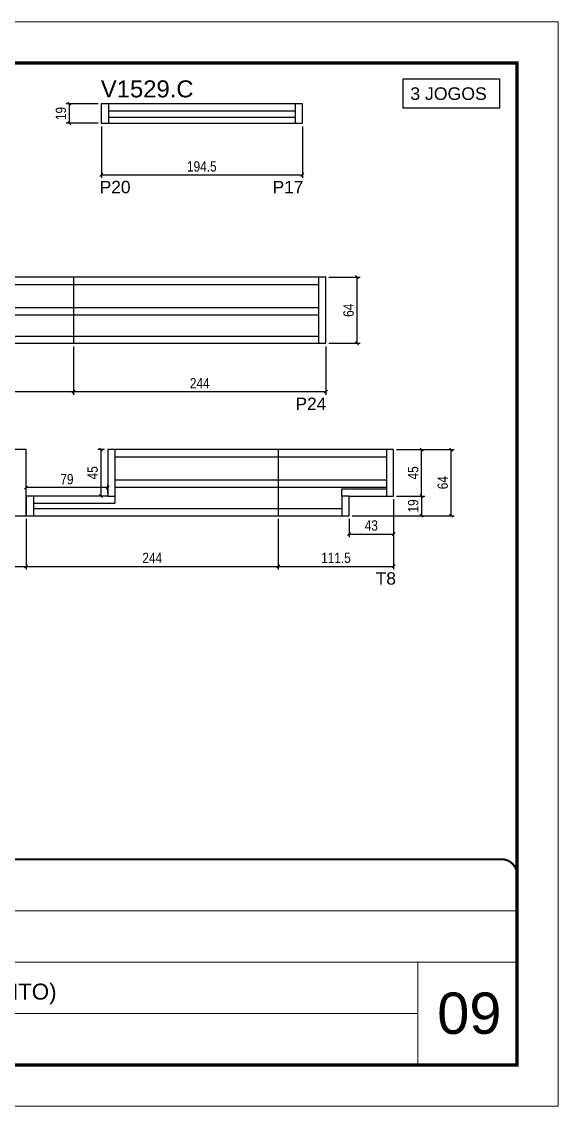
# Model space of a CAD drawing. Extents: x 1959 to 8212, y 239 to 4735.
# Drawn here: x 2925 to 3444, y 1388 to 2438 of the extents above; entities that cross this region are included whole.
import ezdxf

# ---------------------------------------------------------------- set-up
doc = ezdxf.new("R2010")
doc.units = 0
doc.linetypes.add('CONTINUO', pattern=[0])
doc.linetypes.add('DASHED', pattern=[0.75, 0.5, -0.25])
for name, color, linetype in [('5', 5, 'Continuous'), ('COTA', 241, 'Continuous'), ('NOMENCLATURA', 7, 'Continuous'), ('Painéis', 200, 'Continuous'), ('SARR_2.2x7', 40, 'Continuous')]:
    doc.layers.add(name, color=color, linetype=linetype)
for name, color, linetype, lineweight in [('CARIMBO', 255, 'Continuous', 9), ('Folhas', 255, 'Continuous', 9), ('SARRAFO DE PRESSAO', 251, 'DASHED', 9)]:
    doc.layers.add(name, color=color, linetype=linetype, lineweight=lineweight)
doc.styles.add('ARIAL', font='arial.ttf')
doc.styles.add('COTA TECNICA', font='techl___.ttf', dxfattribs={"height": 10})
doc.styles.add('COTA TECNICA-50', font='techl___.ttf', dxfattribs={"height": 10})
doc.styles.get("Standard").update_dxf_attribs({"font": 'arial.ttf'})
doc.dimstyles.new('COTA PAINEL-50', dxfattribs={"dimtxt": 10, "dimasz": 3, "dimexe": 3, "dimexo": 3, "dimgap": 3, "dimtad": 1, "dimdec": 1, "dimzin": 12, "dimdsep": 46, "dimtxsty": 'COTA TECNICA-50', "dimblk1": 'OBLIQUE', "dimblk2": 'OBLIQUE', "dimsah": 1, "dimcen": 0.9, "dimclrd": 4, "dimclre": 4, "dimclrt": 240, "dimadec": 1, "dimazin": 3, "dimtfac": 1, "dimtdec": 1, "dimtmove": 0, "dimatfit": 3, "dimfxl": 1, "dimtolj": 1, "dimtzin": 12, "dimarcsym": 0})
doc.dimstyles.new('PAINEL', dxfattribs={"dimtxt": 10, "dimasz": 3, "dimexe": 3, "dimexo": 3, "dimgap": 3, "dimtad": 1, "dimdec": 1, "dimzin": 12, "dimdsep": 46, "dimtxsty": 'COTA TECNICA', "dimblk1": 'OBLIQUE', "dimblk2": 'OBLIQUE', "dimsah": 1, "dimcen": 0.9, "dimclrd": 4, "dimclre": 4, "dimclrt": 240, "dimadec": 1, "dimazin": 3, "dimtfac": 1, "dimtdec": 1, "dimtmove": 0, "dimatfit": 3, "dimfxl": 1, "dimtolj": 1, "dimtzin": 12, "dimarcsym": 0})

# ---------------------------------------------------------------- blocks, each defined once
blk = doc.blocks.new('9999999999')
at = {"color": 30, "linetype": 'CONTINUO'}
for p, q in [((98564.6, 34379.6), (99584, 34379.6)), ((98564.6, 34329.8), (99488, 34329.8)), ((99584, 34329.8), (99488, 34329.8)), ((99488, 34329.8), (99488, 34230.2)), ((98564.6, 34280), (99488, 34280))]:
    blk.add_line(p, q, dxfattribs=at)
at = {"color": 30, "linetype": 'CONTINUO', "const_width": 2}
blk.add_lwpolyline([(99584, 34230.2), (99584, 34414.4, 0.414214), (99569, 34429.4), (98229, 34429.4, 0.414214), (98214, 34414.4), (98214, 34245.2, 0.414214), (98229, 34230.2), (99584, 34230.2)], format="xyb", dxfattribs=at)
at = {"layer": 'Folhas'}
blk.add_lwpolyline([(98139, 34190.2), (99624, 34190.2), (99624, 35240.2), (98139, 35240.2)], close=True, dxfattribs=at)
at = {"layer": 'Folhas', "color": 30, "const_width": 3}
blk.add_lwpolyline([(98214, 34230.2), (99584, 34230.2), (99584, 35200.2), (98214, 35200.2)], close=True, dxfattribs=at)
at = {"color": 7, "linetype": 'Continuous', "ltscale": 5, "style": 'ARIAL'}
blk.add_text('TIPO (7° AO 21° PAVIMENTO)', height=15.483, dxfattribs=at).set_placement((98837.7, 34293.5))
blk = doc.blocks.new('_Oblique')
at = {"color": 0, "linetype": 'ByBlock', "lineweight": -2}
blk.add_line((-0.5, -0.5), (0.5, 0.5), dxfattribs=at)
blk = doc.blocks.new('*D529')
at = {"layer": 'COTA', "color": 4, "lineweight": -2, "transparency": 16777216}
for p, q in [((3221.9, 2190.7), (3252, 2190.7)), ((3249, 2190.7), (3249, 2126.7)), ((3221.9, 2126.7), (3252, 2126.7))]:
    blk.add_line(p, q, dxfattribs=at)
at = {"layer": 'Defpoints', "color": 0, "transparency": 16777216}
for p in [(3218.9, 2190.7), (3218.9, 2126.7), (3249, 2126.7)]:
    blk.add_point(p, dxfattribs=at)
at = {"layer": 'COTA', "color": 4, "lineweight": -2, "transparency": 16777216, "xscale": 3, "yscale": 3, "zscale": 3}
for p, rotation in [((3249, 2190.7), 90), ((3249, 2126.7), 270)]:
    blk.add_blockref('_Oblique', p, dxfattribs=dict(at, rotation=rotation))
at = {"layer": 'COTA', "color": 240, "transparency": 16777216, "insert": (3240.9, 2158.7), "char_height": 10, "attachment_point": 5, "rotation": 90, "style": 'COTA TECNICA'}
blk.add_mtext('\\A1;64', dxfattribs=at)
blk = doc.blocks.new('*D532')
at = {"layer": 'COTA', "color": 4, "lineweight": -2, "transparency": 16777216}
for p, q in [((2730.9, 2123.7), (2730.9, 2076.9)), ((2974.9, 2123.7), (2974.9, 2076.9)), ((2730.9, 2079.9), (2974.9, 2079.9))]:
    blk.add_line(p, q, dxfattribs=at)
at = {"layer": 'Defpoints', "color": 0, "transparency": 16777216}
for p in [(2730.9, 2126.7), (2974.9, 2126.7), (2974.9, 2079.9)]:
    blk.add_point(p, dxfattribs=at)
at = {"layer": 'COTA', "color": 4, "lineweight": -2, "transparency": 16777216, "xscale": 3, "yscale": 3, "zscale": 3, "rotation": 180}
blk.add_blockref('_Oblique', (2730.9, 2079.9), dxfattribs=at)
at = {"layer": 'COTA', "color": 4, "lineweight": -2, "transparency": 16777216, "xscale": 3, "yscale": 3, "zscale": 3}
blk.add_blockref('_Oblique', (2974.9, 2079.9), dxfattribs=at)
at = {"layer": 'COTA', "color": 240, "transparency": 16777216, "insert": (2852.9, 2088), "char_height": 10, "attachment_point": 5, "style": 'COTA TECNICA'}
blk.add_mtext('\\A1;244', dxfattribs=at)
blk = doc.blocks.new('*D533')
at = {"layer": 'COTA', "color": 4, "lineweight": -2, "transparency": 16777216}
for p, q in [((2974.9, 2123.7), (2974.9, 2076.9)), ((3218.9, 2123.7), (3218.9, 2076.9)), ((2974.9, 2079.9), (3218.9, 2079.9))]:
    blk.add_line(p, q, dxfattribs=at)
at = {"layer": 'Defpoints', "color": 0, "transparency": 16777216}
for p in [(2974.9, 2126.7), (3218.9, 2126.7), (3218.9, 2079.9)]:
    blk.add_point(p, dxfattribs=at)
at = {"layer": 'COTA', "color": 4, "lineweight": -2, "transparency": 16777216, "xscale": 3, "yscale": 3, "zscale": 3, "rotation": 180}
blk.add_blockref('_Oblique', (2974.9, 2079.9), dxfattribs=at)
at = {"layer": 'COTA', "color": 4, "lineweight": -2, "transparency": 16777216, "xscale": 3, "yscale": 3, "zscale": 3}
blk.add_blockref('_Oblique', (3218.9, 2079.9), dxfattribs=at)
at = {"layer": 'COTA', "color": 240, "transparency": 16777216, "insert": (3096.9, 2088), "char_height": 10, "attachment_point": 5, "style": 'COTA TECNICA'}
blk.add_mtext('\\A1;244', dxfattribs=at)
blk = doc.blocks.new('*D544')
at = {"layer": 'COTA', "color": 4, "lineweight": -2, "transparency": 16777216}
for p, q in [((2684.9, 1956.8), (2684.9, 1907.8)), ((2928.9, 1956.8), (2928.9, 1907.8)), ((2684.9, 1910.8), (2928.9, 1910.8))]:
    blk.add_line(p, q, dxfattribs=at)
at = {"layer": 'Defpoints', "color": 0, "transparency": 16777216}
for p in [(2684.9, 1959.8), (2928.9, 1959.8), (2928.9, 1910.8)]:
    blk.add_point(p, dxfattribs=at)
at = {"layer": 'COTA', "color": 4, "lineweight": -2, "transparency": 16777216, "xscale": 3, "yscale": 3, "zscale": 3, "rotation": 180}
blk.add_blockref('_Oblique', (2684.9, 1910.8), dxfattribs=at)
at = {"layer": 'COTA', "color": 4, "lineweight": -2, "transparency": 16777216, "xscale": 3, "yscale": 3, "zscale": 3}
blk.add_blockref('_Oblique', (2928.9, 1910.8), dxfattribs=at)
at = {"layer": 'COTA', "color": 240, "transparency": 16777216, "insert": (2806.9, 1918.9), "char_height": 10, "attachment_point": 5, "style": 'COTA TECNICA'}
blk.add_mtext('\\A1;244', dxfattribs=at)
blk = doc.blocks.new('*D548')
at = {"layer": 'COTA', "color": 4, "lineweight": -2, "transparency": 16777216}
for p, q in [((2928.9, 1981.8), (2928.9, 1990)), ((3007.9, 1987), (2928.9, 1987)), ((3007.9, 1981.8), (3007.9, 1990))]:
    blk.add_line(p, q, dxfattribs=at)
at = {"layer": 'Defpoints', "color": 0, "transparency": 16777216}
for p in [(2928.9, 1987), (2928.9, 1978.8), (3007.9, 1978.8)]:
    blk.add_point(p, dxfattribs=at)
at = {"layer": 'COTA', "color": 4, "lineweight": -2, "transparency": 16777216, "xscale": 3, "yscale": 3, "zscale": 3, "rotation": 180}
blk.add_blockref('_Oblique', (2928.9, 1987), dxfattribs=at)
at = {"layer": 'COTA', "color": 4, "lineweight": -2, "transparency": 16777216, "xscale": 3, "yscale": 3, "zscale": 3}
blk.add_blockref('_Oblique', (3007.9, 1987), dxfattribs=at)
at = {"layer": 'COTA', "color": 240, "transparency": 16777216, "insert": (2968.4, 1995.1), "char_height": 10, "attachment_point": 5, "style": 'COTA TECNICA'}
blk.add_mtext('\\A1;79', dxfattribs=at)
blk = doc.blocks.new('*D549')
at = {"layer": 'COTA', "color": 4, "lineweight": -2, "transparency": 16777216}
for p, q in [((3004.9, 2023.8), (2998.4, 2023.8)), ((3001.4, 1978.8), (3001.4, 2023.8)), ((3004.9, 1978.8), (2998.4, 1978.8))]:
    blk.add_line(p, q, dxfattribs=at)
at = {"layer": 'Defpoints', "color": 0, "transparency": 16777216}
for p in [(3001.4, 2023.8), (3007.9, 2023.8), (3007.9, 1978.8)]:
    blk.add_point(p, dxfattribs=at)
at = {"layer": 'COTA', "color": 4, "lineweight": -2, "transparency": 16777216, "xscale": 3, "yscale": 3, "zscale": 3}
for p, rotation in [((3001.4, 2023.8), 90), ((3001.4, 1978.8), 270)]:
    blk.add_blockref('_Oblique', p, dxfattribs=dict(at, rotation=rotation))
at = {"layer": 'COTA', "color": 240, "transparency": 16777216, "insert": (2993.3, 2001.3), "char_height": 10, "attachment_point": 5, "rotation": 90, "style": 'COTA TECNICA'}
blk.add_mtext('\\A1;45', dxfattribs=at)
blk = doc.blocks.new('*D550')
at = {"layer": 'COTA', "color": 4, "lineweight": -2, "transparency": 16777216}
for p, q in [((2928.9, 1956.8), (2928.9, 1907.8)), ((3172.9, 1956.8), (3172.9, 1907.8)), ((2928.9, 1910.8), (3172.9, 1910.8))]:
    blk.add_line(p, q, dxfattribs=at)
at = {"layer": 'Defpoints', "color": 0, "transparency": 16777216}
for p in [(2928.9, 1959.8), (3172.9, 1959.8), (3172.9, 1910.8)]:
    blk.add_point(p, dxfattribs=at)
at = {"layer": 'COTA', "color": 4, "lineweight": -2, "transparency": 16777216, "xscale": 3, "yscale": 3, "zscale": 3, "rotation": 180}
blk.add_blockref('_Oblique', (2928.9, 1910.8), dxfattribs=at)
at = {"layer": 'COTA', "color": 4, "lineweight": -2, "transparency": 16777216, "xscale": 3, "yscale": 3, "zscale": 3}
blk.add_blockref('_Oblique', (3172.9, 1910.8), dxfattribs=at)
at = {"layer": 'COTA', "color": 240, "transparency": 16777216, "insert": (3050.9, 1918.9), "char_height": 10, "attachment_point": 5, "style": 'COTA TECNICA'}
blk.add_mtext('\\A1;244', dxfattribs=at)
blk = doc.blocks.new('*D551')
at = {"layer": 'COTA', "color": 4, "lineweight": -2, "transparency": 16777216}
for p, q in [((3284.4, 1975.8), (3284.4, 1907.8)), ((3172.9, 1956.8), (3172.9, 1907.8)), ((3172.9, 1910.8), (3284.4, 1910.8))]:
    blk.add_line(p, q, dxfattribs=at)
at = {"layer": 'Defpoints', "color": 0, "transparency": 16777216}
for p in [(3284.4, 1978.8), (3172.9, 1959.8), (3284.4, 1910.8)]:
    blk.add_point(p, dxfattribs=at)
at = {"layer": 'COTA', "color": 4, "lineweight": -2, "transparency": 16777216, "xscale": 3, "yscale": 3, "zscale": 3, "rotation": 180}
blk.add_blockref('_Oblique', (3172.9, 1910.8), dxfattribs=at)
at = {"layer": 'COTA', "color": 4, "lineweight": -2, "transparency": 16777216, "xscale": 3, "yscale": 3, "zscale": 3}
blk.add_blockref('_Oblique', (3284.4, 1910.8), dxfattribs=at)
at = {"layer": 'COTA', "color": 240, "transparency": 16777216, "insert": (3228.7, 1919), "char_height": 10, "attachment_point": 5, "style": 'COTA TECNICA'}
blk.add_mtext('\\A1;111.5', dxfattribs=at)
blk = doc.blocks.new('*D552')
at = {"layer": 'COTA', "color": 4, "lineweight": -2, "transparency": 16777216}
for p, q in [((3287.4, 2023.8), (3343.1, 2023.8)), ((3340.1, 1959.8), (3340.1, 2023.8)), ((3244.4, 1959.8), (3343.1, 1959.8))]:
    blk.add_line(p, q, dxfattribs=at)
at = {"layer": 'Defpoints', "color": 0, "transparency": 16777216}
for p in [(3284.4, 2023.8), (3340.1, 2023.8), (3241.4, 1959.8)]:
    blk.add_point(p, dxfattribs=at)
at = {"layer": 'COTA', "color": 4, "lineweight": -2, "transparency": 16777216, "xscale": 3, "yscale": 3, "zscale": 3}
for p, rotation in [((3340.1, 2023.8), 90), ((3340.1, 1959.8), 270)]:
    blk.add_blockref('_Oblique', p, dxfattribs=dict(at, rotation=rotation))
at = {"layer": 'COTA', "color": 240, "transparency": 16777216, "insert": (3332, 1991.8), "char_height": 10, "attachment_point": 5, "rotation": 90, "style": 'COTA TECNICA'}
blk.add_mtext('\\A1;64', dxfattribs=at)
blk = doc.blocks.new('*D553')
at = {"layer": 'COTA', "color": 4, "lineweight": -2, "transparency": 16777216}
for p, q in [((3287.4, 2023.8), (3314.5, 2023.8)), ((3311.5, 1978.8), (3311.5, 2023.8)), ((3287.4, 1978.8), (3314.5, 1978.8))]:
    blk.add_line(p, q, dxfattribs=at)
at = {"layer": 'Defpoints', "color": 0, "transparency": 16777216}
for p in [(3284.4, 2023.8), (3311.5, 2023.8), (3284.4, 1978.8)]:
    blk.add_point(p, dxfattribs=at)
at = {"layer": 'COTA', "color": 4, "lineweight": -2, "transparency": 16777216, "xscale": 3, "yscale": 3, "zscale": 3}
for p, rotation in [((3311.5, 2023.8), 90), ((3311.5, 1978.8), 270)]:
    blk.add_blockref('_Oblique', p, dxfattribs=dict(at, rotation=rotation))
at = {"layer": 'COTA', "color": 240, "transparency": 16777216, "insert": (3303.4, 2001.3), "char_height": 10, "attachment_point": 5, "rotation": 90, "style": 'COTA TECNICA'}
blk.add_mtext('\\A1;45', dxfattribs=at)
blk = doc.blocks.new('*D554')
at = {"layer": 'COTA', "color": 4, "lineweight": -2, "transparency": 16777216}
for p, q in [((3287.4, 1978.8), (3314.5, 1978.8)), ((3311.5, 1978.8), (3311.5, 1959.8)), ((3244.4, 1959.8), (3314.5, 1959.8))]:
    blk.add_line(p, q, dxfattribs=at)
at = {"layer": 'Defpoints', "color": 0, "transparency": 16777216}
for p in [(3284.4, 1978.8), (3241.4, 1959.8), (3311.5, 1959.8)]:
    blk.add_point(p, dxfattribs=at)
at = {"layer": 'COTA', "color": 4, "lineweight": -2, "transparency": 16777216, "xscale": 3, "yscale": 3, "zscale": 3}
for p, rotation in [((3311.5, 1978.8), 90), ((3311.5, 1959.8), 270)]:
    blk.add_blockref('_Oblique', p, dxfattribs=dict(at, rotation=rotation))
at = {"layer": 'COTA', "color": 240, "transparency": 16777216, "insert": (3303.4, 1969.3), "char_height": 10, "attachment_point": 5, "rotation": 90, "style": 'COTA TECNICA'}
blk.add_mtext('\\A1;19', dxfattribs=at)
blk = doc.blocks.new('*D555')
at = {"layer": 'COTA', "color": 4, "lineweight": -2, "transparency": 16777216}
for p, q in [((3284.4, 1975.8), (3284.4, 1939.1)), ((3241.4, 1956.8), (3241.4, 1939.1)), ((3241.4, 1942.1), (3284.4, 1942.1))]:
    blk.add_line(p, q, dxfattribs=at)
at = {"layer": 'Defpoints', "color": 0, "transparency": 16777216}
for p in [(3284.4, 1978.8), (3241.4, 1959.8), (3284.4, 1942.1)]:
    blk.add_point(p, dxfattribs=at)
at = {"layer": 'COTA', "color": 4, "lineweight": -2, "transparency": 16777216, "xscale": 3, "yscale": 3, "zscale": 3, "rotation": 180}
blk.add_blockref('_Oblique', (3241.4, 1942.1), dxfattribs=at)
at = {"layer": 'COTA', "color": 4, "lineweight": -2, "transparency": 16777216, "xscale": 3, "yscale": 3, "zscale": 3}
blk.add_blockref('_Oblique', (3284.4, 1942.1), dxfattribs=at)
at = {"layer": 'COTA', "color": 240, "transparency": 16777216, "insert": (3262.9, 1950.3), "char_height": 10, "attachment_point": 5, "style": 'COTA TECNICA'}
blk.add_mtext('\\A1;43', dxfattribs=at)
blk = doc.blocks.new('*D592')
at = {"layer": 'COTA', "color": 4, "linetype": 'ByBlock', "lineweight": -2, "transparency": 16777216}
for p, q in [((3001.7, 2336.7), (3001.7, 2286.8)), ((3196.2, 2336.7), (3196.2, 2286.8)), ((3001.7, 2289.8), (3196.2, 2289.8))]:
    blk.add_line(p, q, dxfattribs=at)
at = {"layer": 'Defpoints', "color": 0, "linetype": 'ByBlock', "transparency": 16777216}
for p in [(3001.7, 2339.7), (3196.2, 2339.7), (3196.2, 2289.8)]:
    blk.add_point(p, dxfattribs=at)
at = {"layer": 'COTA', "color": 4, "linetype": 'ByBlock', "lineweight": -2, "transparency": 16777216, "xscale": 3, "yscale": 3, "zscale": 3, "rotation": 180}
blk.add_blockref('_Oblique', (3001.7, 2289.8), dxfattribs=at)
at = {"layer": 'COTA', "color": 4, "linetype": 'ByBlock', "lineweight": -2, "transparency": 16777216, "xscale": 3, "yscale": 3, "zscale": 3}
blk.add_blockref('_Oblique', (3196.2, 2289.8), dxfattribs=at)
at = {"layer": 'COTA', "color": 240, "linetype": 'ByBlock', "transparency": 16777216, "insert": (3098.9, 2297.9), "char_height": 10, "attachment_point": 5, "style": 'COTA TECNICA-50'}
blk.add_mtext('\\A1;194.5', dxfattribs=at)
blk = doc.blocks.new('*D593')
at = {"layer": 'COTA', "color": 4, "lineweight": -2, "transparency": 16777216}
for p, q in [((2998.7, 2358.7), (2967.7, 2358.7)), ((2970.7, 2358.7), (2970.7, 2339.7)), ((2998.7, 2339.7), (2967.7, 2339.7))]:
    blk.add_line(p, q, dxfattribs=at)
at = {"layer": 'Defpoints', "color": 0, "transparency": 16777216}
for p in [(3001.7, 2358.7), (2970.7, 2339.7), (3001.7, 2339.7)]:
    blk.add_point(p, dxfattribs=at)
at = {"layer": 'COTA', "color": 4, "lineweight": -2, "transparency": 16777216, "xscale": 3, "yscale": 3, "zscale": 3}
for p, rotation in [((2970.7, 2358.7), 90), ((2970.7, 2339.7), 270)]:
    blk.add_blockref('_Oblique', p, dxfattribs=dict(at, rotation=rotation))
at = {"layer": 'COTA', "color": 240, "transparency": 16777216, "insert": (2962.6, 2349.2), "char_height": 10, "attachment_point": 5, "rotation": 90, "style": 'COTA TECNICA'}
blk.add_mtext('\\A1;19', dxfattribs=at)

msp = doc.modelspace()

# ---------------------------------------------------------------- linework, layer by layer
at = {"color": 0, "linetype": 'Continuous', "ltscale": 5}
msp.add_lwpolyline([(3293.56, 2382.6), (3386.81, 2382.6), (3386.81, 2354.36), (3293.56, 2354.36)], close=True, dxfattribs=at)
at = {"layer": 'COTA'}
for p, q in [((3234.41, 1978.81), (3234.41, 1985.81)), ((3007.91, 1978.81), (3014.91, 1978.81)), ((3014.91, 1978.81), (3014.91, 1971.81)), ((3241.41, 1978.81), (3234.41, 1978.81))]:
    msp.add_line(p, q, dxfattribs=at)
at = {"layer": 'Painéis', "linetype": 'ByBlock'}
for p, q in [((2974.91, 2190.71), (2974.91, 2126.71)), ((3172.91, 2023.81), (3172.91, 1959.81))]:
    msp.add_line(p, q, dxfattribs=at)
for points in [[(3001.69, 2358.7), (3001.69, 2339.7), (3196.19, 2339.7), (3196.19, 2358.7)], [(2402.41, 2126.71), (3218.91, 2126.71), (3218.91, 2190.71), (2402.41, 2190.71)], [(2928.91, 2023.81), (2190.41, 2023.81), (2190.41, 1978.81), (2116.41, 1978.81), (2116.41, 1959.81), (2928.91, 1959.81)], [(3284.41, 2023.81), (3007.91, 2023.81), (3007.91, 1978.81), (2928.91, 1978.81), (2928.91, 1959.81), (3241.41, 1959.81), (3241.41, 1978.81), (3284.41, 1978.81)]]:
    msp.add_lwpolyline(points, close=True, dxfattribs=at)
at = {"layer": 'SARR_2.2x7', "linetype": 'Continuous'}
for p, q in [((3008.69, 2358.7), (3008.69, 2339.7)), ((3189.19, 2358.7), (3189.19, 2339.7)), ((3008.69, 2351.7), (3189.19, 2351.7)), ((3008.69, 2345.7), (3189.19, 2345.7)), ((3211.91, 2190.71), (3211.91, 2126.71)), ((2730.91, 2183.71), (2974.91, 2183.71)), ((2974.91, 2183.71), (3211.91, 2183.71)), ((2730.91, 2161.4), (2974.91, 2161.4)), ((2730.91, 2154.4), (2974.91, 2154.4)), ((2974.91, 2161.4), (3211.91, 2161.4)), ((2974.91, 2154.4), (3211.91, 2154.4)), ((2730.91, 2133.71), (2974.91, 2133.71)), ((2974.91, 2133.71), (3211.91, 2133.71)), ((3014.91, 2023.81), (3014.91, 1978.81)), ((3014.91, 2016.81), (3172.91, 2016.81)), ((3172.91, 2016.81), (3277.41, 2016.81)), ((3277.41, 2023.81), (3277.41, 1978.81)), ((3014.91, 1994.51), (3172.91, 1994.51)), ((3014.91, 1987.51), (3172.91, 1987.51)), ((3172.91, 1994.51), (3277.41, 1994.51)), ((3172.91, 1987.51), (3277.41, 1987.51)), ((3234.41, 1985.81), (3277.41, 1985.81)), ((2935.91, 1978.81), (2935.91, 1959.81)), ((3234.41, 1978.81), (3234.41, 1959.81)), ((2935.91, 1971.81), (3014.91, 1971.81)), ((2935.91, 1966.81), (3172.91, 1966.81)), ((3172.91, 1966.81), (3234.41, 1966.81))]:
    msp.add_line(p, q, dxfattribs=at)

# ---------------------------------------------------------------- block references
at = {"layer": 'SARRAFO DE PRESSAO', "color": 6, "linetype": 'ByBlock'}
msp.add_blockref('9999999999', (-96180.21, -32802.14), dxfattribs=at)

# ---------------------------------------------------------------- texts
at = {"color": 0, "linetype": 'Continuous', "ltscale": 5, "style": 'ARIAL'}
msp.add_text('3 JOGOS', height=12.235, dxfattribs=at).set_placement((3300.54, 2362.29))
at = {"layer": '5', "linetype": 'Continuous'}
for s, rotation, p in [('P20', 359.99996, (3000.14, 2272)), ('P17', 359.99996, (3167.38, 2272)), ('P24', 0.00004, (3189.53, 2062.13)), ('T8', 0.00004, (3267.15, 1893.09))]:
    msp.add_text(s, height=12, rotation=rotation, dxfattribs=at).set_placement(p)
at = {"layer": 'CARIMBO', "style": 'ARIAL'}
msp.add_text('09', height=40, dxfattribs=at).set_placement((3326.63, 1458.21))
at = {"layer": 'NOMENCLATURA', "linetype": 'Continuous'}
msp.add_text('V1529.C', height=16.5, dxfattribs=at).set_placement((3001.22, 2364.76))

# ---------------------------------------------------------------- dimensions: what is measured, and where the dimension line sits
at = {"layer": 'COTA'}
for base, p1, p2, picture, middle in [((2970.72, 2339.7), (3001.69, 2358.7), (3001.69, 2339.7), '*D593', (2962.63, 2349.2)), ((3248.97, 2126.71), (3218.91, 2190.71), (3218.91, 2126.71), '*D529', (3240.87, 2158.71)), ((3001.41, 2023.81), (3007.91, 1978.81), (3007.91, 2023.81), '*D549', (2993.31, 2001.31)), ((3340.11, 2023.81), (3241.41, 1959.81), (3284.41, 2023.81), '*D552', (3332.01, 1991.81)), ((3311.54, 2023.81), (3284.41, 1978.81), (3284.41, 2023.81), '*D553', (3303.43, 2001.31)), ((3311.54, 1959.81), (3284.41, 1978.81), (3241.41, 1959.81), '*D554', (3303.45, 1969.31))]:
    dim = msp.add_linear_dim(base=base, p1=p1, p2=p2, angle=90, dimstyle='PAINEL', dxfattribs=at)
    dim.commit()
    dim.dimension.update_dxf_attribs({"geometry": picture, "text_midpoint": middle})
at = {"layer": 'COTA', "color": 1, "linetype": 'ByBlock'}
dim = msp.add_linear_dim(base=(3196.19, 2289.76), p1=(3001.69, 2339.7), p2=(3196.19, 2339.7), dimstyle='COTA PAINEL-50', override={"dimarcsym": 1}, dxfattribs=at)
dim.commit()
dim.dimension.update_dxf_attribs({"geometry": '*D592', "text_midpoint": (3098.94, 2297.9)})
at = {"layer": 'COTA'}
for base, p1, p2, picture, middle in [((2974.91, 2079.88), (2730.91, 2126.71), (2974.91, 2126.71), '*D532', (2852.91, 2087.96)), ((3218.91, 2079.88), (2974.91, 2126.71), (3218.91, 2126.71), '*D533', (3096.91, 2087.96)), ((2928.91, 1910.85), (2684.91, 1959.81), (2928.91, 1959.81), '*D544', (2806.91, 1918.92))]:
    dim = msp.add_linear_dim(base=base, p1=p1, p2=p2, dimstyle='PAINEL', override={"dimtmove": 1}, dxfattribs=at)
    dim.commit()
    dim.dimension.update_dxf_attribs({"geometry": picture, "text_midpoint": middle})
for base, p1, p2, picture, middle in [((2928.91, 1986.98), (3007.91, 1978.81), (2928.91, 1978.81), '*D548', (2968.41, 1995.08)), ((3284.41, 1910.85), (3172.91, 1959.81), (3284.41, 1978.81), '*D551', (3228.66, 1918.96)), ((3284.41, 1942.13), (3241.41, 1959.81), (3284.41, 1978.81), '*D555', (3262.91, 1950.34)), ((3172.91, 1910.85), (2928.91, 1959.81), (3172.91, 1959.81), '*D550', (3050.91, 1918.92))]:
    dim = msp.add_linear_dim(base=base, p1=p1, p2=p2, dimstyle='PAINEL', dxfattribs=at)
    dim.commit()
    dim.dimension.update_dxf_attribs({"geometry": picture, "text_midpoint": middle})

doc.saveas('drawing.dxf')
